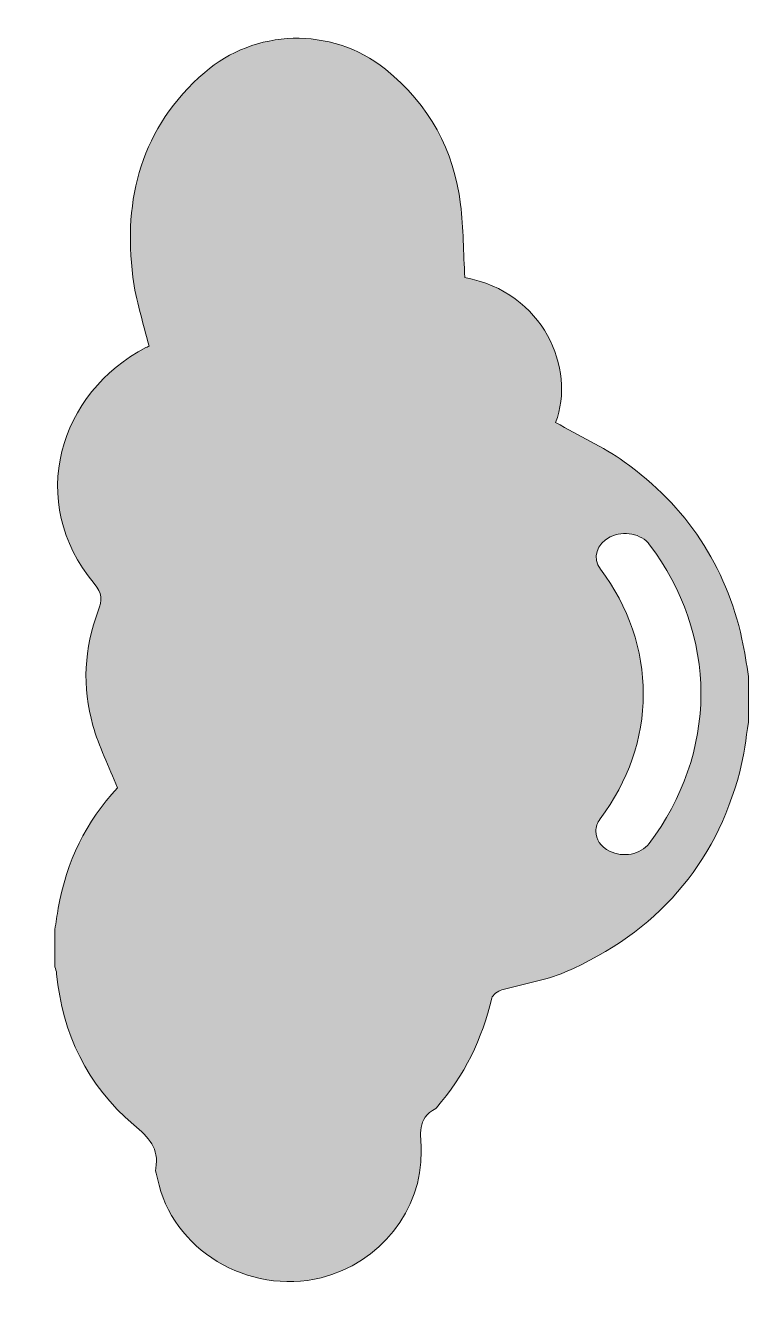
# Model space of a CAD drawing. Header units: inches. Extents: x 45.36 to 48.85, y -37.48 to -31.35.
import ezdxf

# ---------------------------------------------------------------- set-up
doc = ezdxf.new("R2010")
doc.units = ezdxf.units.IN
doc.header["$MEASUREMENT"] = 0
doc.layers.add('_U+0421_U+043B_U+043E_U+0439 1', color=7, linetype='Continuous')

msp = doc.modelspace()

# ---------------------------------------------------------------- hatches: boundary and pattern name
at = {"layer": '_U+0421_U+043B_U+043E_U+0439 1', "true_color": 0xffffff}
h = msp.add_hatch(color=7, dxfattribs=at)
h.dxf.hatch_style = 2
edge = h.paths.add_edge_path()
edge.add_spline(control_points=[(48.8222, -34.3162), (48.7442, -33.9643), (48.5558, -33.676), (48.2536, -33.46), (48.1518, -33.3874), (48.0347, -33.334), (47.9232, -33.271), (48.021, -33.0113), (47.8663, -32.6421), (47.4849, -32.5715), (47.4782, -32.4522), (47.4781, -32.3343), (47.464, -32.2181), (47.4325, -31.9572), (47.3151, -31.7376), (47.1018, -31.5661), (46.8389, -31.3546), (46.4679, -31.3747), (46.2297, -31.5814), (45.9231, -31.8474), (45.8354, -32.1906), (45.8831, -32.5703), (45.8969, -32.6808), (45.9336, -32.7888), (45.961, -32.9024), (45.9608, -32.9024), (45.9535, -32.906), (45.9462, -32.9097), (45.5301, -33.1212), (45.3646, -33.6562), (45.6968, -34.0479), (45.7367, -34.0949), (45.7356, -34.1279), (45.7161, -34.1794), (45.6479, -34.3607), (45.6376, -34.5475), (45.6903, -34.7331), (45.719, -34.8339), (45.7674, -34.9299), (45.8096, -35.0347), (45.6567, -35.1938), (45.5629, -35.3925), (45.5232, -35.6153), (45.5172, -35.6492), (45.5124, -35.6833), (45.5069, -35.7174), (45.5069, -35.7174), (45.5069, -35.8975), (45.5069, -35.8975), (45.5099, -35.9086), (45.5143, -35.9196), (45.5154, -35.931), (45.5435, -36.2186), (45.6606, -36.4675), (45.8881, -36.6606), (45.9589, -36.721), (46.0117, -36.7749), (45.9932, -36.87), (45.9901, -36.8853), (45.9985, -36.9025), (46.0019, -36.9189), (46.0711, -37.2614), (46.4392, -37.4843), (46.7922, -37.3981), (47.0726, -37.3294), (47.2799, -37.0701), (47.2747, -36.7881), (47.2733, -36.7094), (47.2513, -36.629), (47.3451, -36.5815), (47.3464, -36.581), (47.3468, -36.5786), (47.3478, -36.5775), (47.4847, -36.4232), (47.5679, -36.245), (47.615, -36.0494), (47.6189, -36.0329), (47.6442, -36.0147), (47.6633, -36.0092), (47.7643, -35.9792), (47.8722, -35.9647), (47.9674, -35.9236), (48.4114, -35.7311), (48.6929, -35.4061), (48.8117, -34.9561), (48.8322, -34.8781), (48.8403, -34.7969), (48.8542, -34.7172), (48.8542, -34.7172), (48.8542, -34.4972), (48.8542, -34.4972), (48.8436, -34.4368), (48.8357, -34.376), (48.8222, -34.3162)], knot_values=[0, 0, 0, 0, 1, 1, 1, 2, 2, 2, 3, 3, 3, 4, 4, 4, 5, 5, 5, 6, 6, 6, 7, 7, 7, 8, 8, 8, 9, 9, 9, 10, 10, 10, 11, 11, 11, 12, 12, 12, 13, 13, 13, 14, 14, 14, 15, 15, 15, 16, 16, 16, 17, 17, 17, 18, 18, 18, 19, 19, 19, 20, 20, 20, 21, 21, 21, 22, 22, 22, 23, 23, 23, 24, 24, 24, 25, 25, 25, 26, 26, 26, 27, 27, 27, 28, 28, 28, 29, 29, 29, 30, 30, 30, 31, 31, 31, 31], degree=3, periodic=1)
edge = h.paths.add_edge_path()
edge.add_spline(control_points=[(48.624, -34.5819), (48.6236, -34.8371), (48.5371, -35.0862), (48.374, -35.3025), (48.3338, -35.3558), (48.2483, -35.3725), (48.1829, -35.3396), (48.1403, -35.3183), (48.1168, -35.2811), (48.1168, -35.2431), (48.1168, -35.2229), (48.1233, -35.2024), (48.1374, -35.184), (48.2736, -35.0032), (48.3458, -34.795), (48.3462, -34.5817), (48.3465, -34.3683), (48.2753, -34.1599), (48.1396, -33.9788), (48.0997, -33.9253), (48.1204, -33.8557), (48.1858, -33.8231), (48.2513, -33.7906), (48.3368, -33.8074), (48.3768, -33.8608), (48.5386, -34.0769), (48.624, -34.3254), (48.624, -34.5797), (48.624, -34.5797), (48.624, -34.5819), (48.624, -34.5819)], knot_values=[0, 0, 0, 0, 1, 1, 1, 2, 2, 2, 3, 3, 3, 4, 4, 4, 5, 5, 5, 6, 6, 6, 7, 7, 7, 8, 8, 8, 9, 9, 9, 10, 10, 10, 10], degree=3, periodic=1)

# ---------------------------------------------------------------- linework, layer by layer
at = {"layer": '_U+0421_U+043B_U+043E_U+0439 1', "lineweight": 0}
for points, knots in [([(48.8222, -34.3162), (48.7442, -33.9643), (48.5558, -33.676), (48.2536, -33.46), (48.1518, -33.3874), (48.0347, -33.334), (47.9232, -33.271), (48.021, -33.0113), (47.8663, -32.6421), (47.4849, -32.5715), (47.4782, -32.4522), (47.4781, -32.3343), (47.464, -32.2181), (47.4325, -31.9572), (47.3151, -31.7376), (47.1018, -31.5661), (46.8389, -31.3546), (46.4679, -31.3747), (46.2297, -31.5814), (45.9231, -31.8474), (45.8354, -32.1906), (45.8831, -32.5703), (45.8969, -32.6808), (45.9336, -32.7888), (45.961, -32.9024), (45.9608, -32.9024), (45.9535, -32.906), (45.9462, -32.9097), (45.5301, -33.1212), (45.3646, -33.6562), (45.6968, -34.0479), (45.7367, -34.0949), (45.7356, -34.1279), (45.7161, -34.1794), (45.6479, -34.3607), (45.6376, -34.5475), (45.6903, -34.7331), (45.719, -34.8339), (45.7674, -34.9299), (45.8096, -35.0347), (45.6567, -35.1938), (45.5629, -35.3925), (45.5232, -35.6153), (45.5172, -35.6492), (45.5124, -35.6833), (45.5069, -35.7174), (45.5069, -35.7174), (45.5069, -35.8975), (45.5069, -35.8975), (45.5099, -35.9086), (45.5143, -35.9196), (45.5154, -35.931), (45.5435, -36.2186), (45.6606, -36.4675), (45.8881, -36.6606), (45.9589, -36.721), (46.0117, -36.7749), (45.9932, -36.87), (45.9901, -36.8853), (45.9985, -36.9025), (46.0019, -36.9189), (46.0711, -37.2614), (46.4392, -37.4843), (46.7922, -37.3981), (47.0726, -37.3294), (47.2799, -37.0701), (47.2747, -36.7881), (47.2733, -36.7094), (47.2513, -36.629), (47.3451, -36.5815), (47.3464, -36.581), (47.3468, -36.5786), (47.3478, -36.5775), (47.4847, -36.4232), (47.5679, -36.245), (47.615, -36.0494), (47.6189, -36.0329), (47.6442, -36.0147), (47.6633, -36.0092), (47.7643, -35.9792), (47.8722, -35.9647), (47.9674, -35.9236), (48.4114, -35.7311), (48.6929, -35.4061), (48.8117, -34.9561), (48.8322, -34.8781), (48.8403, -34.7969), (48.8542, -34.7172), (48.8542, -34.7172), (48.8542, -34.4972), (48.8542, -34.4972), (48.8436, -34.4368), (48.8357, -34.376), (48.8222, -34.3162)], [0, 0, 0, 0, 1, 1, 1, 2, 2, 2, 3, 3, 3, 4, 4, 4, 5, 5, 5, 6, 6, 6, 7, 7, 7, 8, 8, 8, 9, 9, 9, 10, 10, 10, 11, 11, 11, 12, 12, 12, 13, 13, 13, 14, 14, 14, 15, 15, 15, 16, 16, 16, 17, 17, 17, 18, 18, 18, 19, 19, 19, 20, 20, 20, 21, 21, 21, 22, 22, 22, 23, 23, 23, 24, 24, 24, 25, 25, 25, 26, 26, 26, 27, 27, 27, 28, 28, 28, 29, 29, 29, 30, 30, 30, 31, 31, 31, 31]), ([(48.624, -34.5819), (48.6236, -34.8371), (48.5371, -35.0862), (48.374, -35.3025), (48.3338, -35.3558), (48.2483, -35.3725), (48.1829, -35.3396), (48.1403, -35.3183), (48.1168, -35.2811), (48.1168, -35.2431), (48.1168, -35.2229), (48.1233, -35.2024), (48.1374, -35.184), (48.2736, -35.0032), (48.3458, -34.795), (48.3462, -34.5817), (48.3465, -34.3683), (48.2753, -34.1599), (48.1396, -33.9788), (48.0997, -33.9253), (48.1204, -33.8557), (48.1858, -33.8231), (48.2513, -33.7906), (48.3368, -33.8074), (48.3768, -33.8608), (48.5386, -34.0769), (48.624, -34.3254), (48.624, -34.5797), (48.624, -34.5797), (48.624, -34.5819), (48.624, -34.5819)], [0, 0, 0, 0, 1, 1, 1, 2, 2, 2, 3, 3, 3, 4, 4, 4, 5, 5, 5, 6, 6, 6, 7, 7, 7, 8, 8, 8, 9, 9, 9, 10, 10, 10, 10])]:
    msp.add_open_spline(points, degree=3, knots=knots, dxfattribs=at)

doc.saveas('drawing.dxf')
